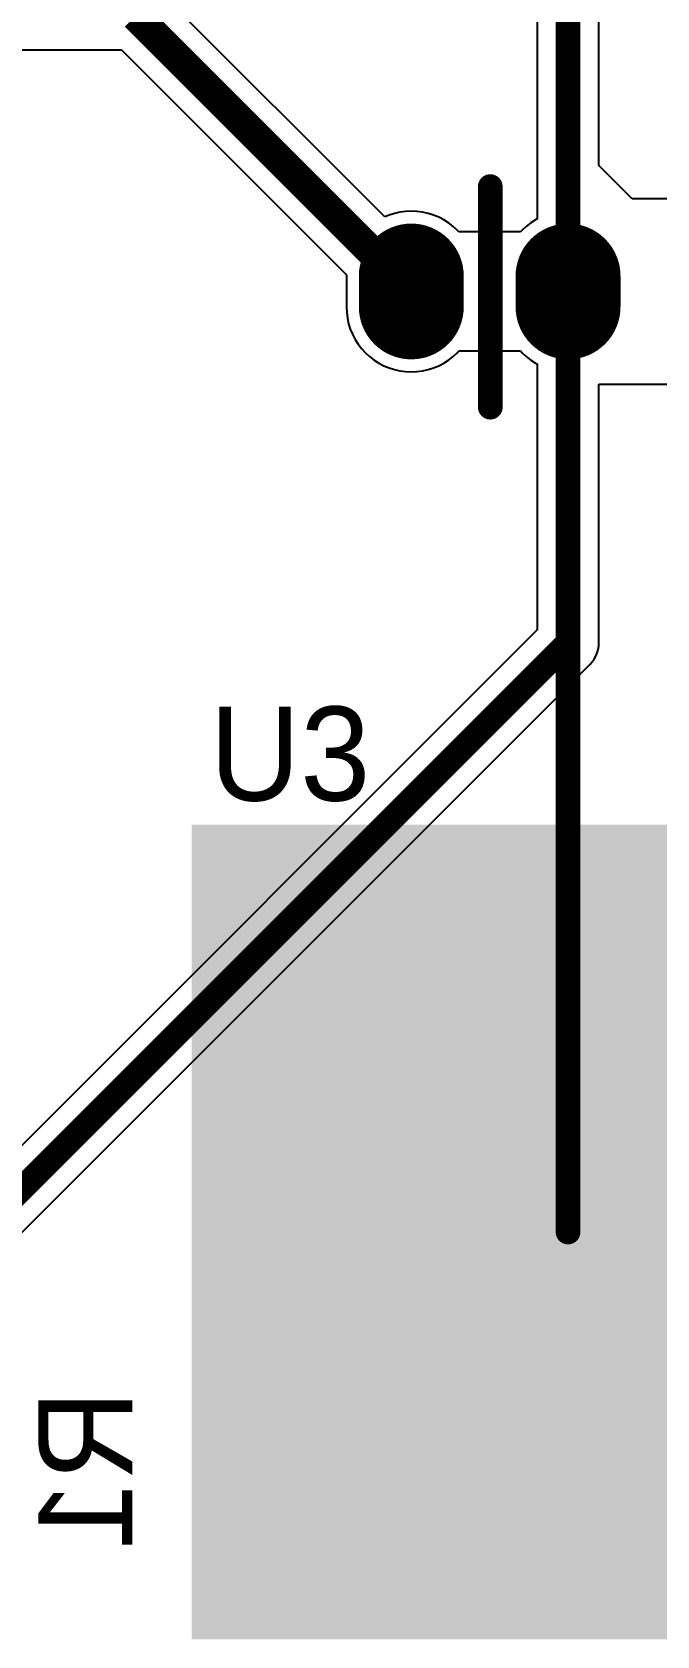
# Model space of a CAD drawing. Header units: millimetres. Extents: x 40 to 140, y 50 to 127.
# Drawn here: x 92.93 to 103.05, y 74.59 to 100.58 of the extents above; entities that cross this region are included whole.
import ezdxf

# ---------------------------------------------------------------- set-up
doc = ezdxf.new("R2010")
doc.units = ezdxf.units.MM
for name, color, linetype in [('BottomLayer', 5, 'Continuous'), ('BottomOverlay', 54, 'Continuous'), ('BottomSolder', 6, 'Continuous'), ('TopLayer', 1, 'Continuous'), ('TopOverlay', 2, 'Continuous'), ('TopPaste', 8, 'Continuous'), ('TopSolder', 216, 'Continuous')]:
    doc.layers.add(name, color=color, linetype=linetype)

msp = doc.modelspace()

# ---------------------------------------------------------------- linework, layer by layer
at = {"layer": 'BottomLayer'}
for p, q in [((101.109, 110.575), (101.109, 97.548)), ((102.111, 98.414), (102.111, 110.575)), ((98.64, 97.584), (94.995, 101.23)), ((85.077, 100.289), (94.377, 100.289)), ((94.377, 100.289), (98.02, 96.646)), ((102.65, 97.875), (102.111, 98.414)), ((103.9, 97.875), (102.65, 97.875)), ((102.65, 97.875), (102.65, 97.875)), ((102.65, 97.875), (102.65, 97.875)), ((98.711, 97.613), (98.64, 97.584)), ((98.798, 97.64), (98.711, 97.613)), ((98.887, 97.66), (98.798, 97.64)), ((98.978, 97.672), (98.887, 97.66)), ((99.07, 97.676), (98.978, 97.672)), ((99.162, 97.672), (99.07, 97.676)), ((99.253, 97.66), (99.162, 97.672)), ((99.342, 97.64), (99.253, 97.66)), ((99.429, 97.613), (99.342, 97.64)), ((99.514, 97.578), (99.429, 97.613)), ((99.595, 97.535), (99.514, 97.578)), ((99.673, 97.486), (99.595, 97.535)), ((99.746, 97.43), (99.673, 97.486)), ((101.007, 97.486), (100.934, 97.43)), ((101.085, 97.535), (101.007, 97.486)), ((101.109, 97.548), (101.085, 97.535)), ((99.813, 97.368), (99.746, 97.43)), ((99.84, 97.339), (99.813, 97.368)), ((100.84, 97.339), (99.84, 97.339)), ((100.867, 97.368), (100.84, 97.339)), ((100.934, 97.43), (100.867, 97.368)), ((98.02, 96.646), (98.019, 96.625)), ((98.019, 96.625), (98.019, 96.125)), ((98.019, 96.125), (98.023, 96.033)), ((98.023, 96.033), (98.035, 95.942)), ((98.035, 95.942), (98.055, 95.853)), ((98.055, 95.853), (98.082, 95.766)), ((98.082, 95.766), (98.117, 95.681)), ((98.117, 95.681), (98.16, 95.599)), ((98.16, 95.599), (98.209, 95.522)), ((98.209, 95.522), (98.265, 95.449)), ((98.265, 95.449), (98.327, 95.382)), ((98.327, 95.382), (98.394, 95.32)), ((99.746, 95.32), (99.813, 95.382)), ((99.813, 95.382), (99.84, 95.411)), ((99.84, 95.411), (100.84, 95.411)), ((100.84, 95.411), (100.867, 95.382)), ((100.867, 95.382), (100.934, 95.32)), ((98.394, 95.32), (98.467, 95.264)), ((98.467, 95.264), (98.545, 95.215)), ((98.545, 95.215), (98.626, 95.172)), ((98.626, 95.172), (98.711, 95.137)), ((98.711, 95.137), (98.798, 95.11)), ((99.342, 95.11), (99.429, 95.137)), ((99.429, 95.137), (99.514, 95.172)), ((99.514, 95.172), (99.595, 95.215)), ((99.595, 95.215), (99.673, 95.264)), ((99.673, 95.264), (99.746, 95.32)), ((100.934, 95.32), (101.007, 95.264)), ((101.007, 95.264), (101.085, 95.215)), ((101.085, 95.215), (101.109, 95.202)), ((101.109, 95.202), (101.109, 90.892)), ((98.798, 95.11), (98.887, 95.09)), ((98.887, 95.09), (98.978, 95.078)), ((98.978, 95.078), (99.07, 95.074)), ((99.07, 95.074), (99.162, 95.078)), ((99.162, 95.078), (99.253, 95.09)), ((99.253, 95.09), (99.342, 95.11)), ((102.111, 90.685), (102.111, 94.875)), ((102.111, 94.875), (102.65, 94.875)), ((102.65, 94.875), (102.65, 94.875)), ((102.65, 94.875), (102.65, 94.875)), ((102.65, 94.875), (102.65, 94.875)), ((102.65, 94.875), (102.65, 94.875)), ((102.65, 94.875), (103.9, 94.875)), ((101.109, 90.892), (91.918, 81.701)), ((102.034, 90.419), (102.061, 90.468)), ((102.061, 90.468), (102.083, 90.52)), ((102.083, 90.52), (102.098, 90.574)), ((102.083, 90.52), (102.083, 90.52)), ((102.083, 90.52), (102.083, 90.52)), ((102.083, 90.52), (102.083, 90.52)), ((102.098, 90.574), (102.108, 90.629)), ((102.108, 90.629), (102.111, 90.685)), ((92.479, 80.846), (101.964, 90.331)), ((101.964, 90.331), (102.002, 90.373)), ((102.002, 90.373), (102.034, 90.419))]:
    msp.add_line(p, q, dxfattribs=at)
for points, const_width in [([(101.61, 96.375), (101.61, 111.065)], 0.4), ([(94.605, 100.84), (99.07, 96.375)], 0.5), ([(100.35, 94.5), (100.35, 98.075)], 0.4), ([(99.07, 96.625), (99.07, 96.125)], 1.5), ([(101.61, 96.625), (101.61, 96.125)], 1.5), ([(101.61, 90.685), (101.61, 96.375)], 0.4), ([(92.125, 81.2), (101.61, 90.685)], 0.4)]:
    msp.add_lwpolyline(points, dxfattribs=dict(at, const_width=const_width))
for points, const_width in [([(100.25, 98.075, 1), (100.45, 98.075, 1)], 0.2), ([(98.695, 96.625, 1), (99.445, 96.625, 1)], 0.75), ([(101.235, 96.625, 1), (101.985, 96.625, 1)], 0.75), ([(98.695, 96.125, 1), (99.445, 96.125, 1)], 0.75), ([(101.235, 96.125, 1), (101.985, 96.125, 1)], 0.75), ([(98.945, 96.375, 1), (99.195, 96.375, 1)], 0.25), ([(101.51, 96.375, 1), (101.71, 96.375, 1)], 0.2), ([(101.51, 96.375, 1), (101.71, 96.375, 1)], 0.2), ([(100.25, 94.5, 1), (100.45, 94.5, 1)], 0.2), ([(101.51, 90.685, 1), (101.71, 90.685, 1)], 0.2), ([(101.51, 90.685, 1), (101.71, 90.685, 1)], 0.2)]:
    msp.add_lwpolyline(points, format="xyb", close=True, dxfattribs=dict(at, const_width=const_width))
at = {"layer": 'BottomSolder', "const_width": 1.7}
for points in [[(99.07, 96.625), (99.07, 96.125)], [(101.61, 96.625), (101.61, 96.125)]]:
    msp.add_lwpolyline(points, dxfattribs=at)
at = {"layer": 'BottomSolder', "const_width": 0.85}
for points in [[(98.645, 96.625, 1), (99.495, 96.625, 1)], [(101.185, 96.625, 1), (102.035, 96.625, 1)], [(98.645, 96.125, 1), (99.495, 96.125, 1)], [(101.185, 96.125, 1), (102.035, 96.125, 1)]]:
    msp.add_lwpolyline(points, format="xyb", close=True, dxfattribs=at)
at = {"layer": 'TopLayer'}
for points, const_width in [([(99.07, 96.625), (99.07, 96.125)], 1.5), ([(101.61, 96.625), (101.61, 96.125)], 1.5), ([(101.61, 81.135), (101.61, 96.375)], 0.4)]:
    msp.add_lwpolyline(points, dxfattribs=dict(at, const_width=const_width))
for points, const_width in [([(98.695, 96.625, 1), (99.445, 96.625, 1)], 0.75), ([(101.235, 96.625, 1), (101.985, 96.625, 1)], 0.75), ([(98.695, 96.125, 1), (99.445, 96.125, 1)], 0.75), ([(101.235, 96.125, 1), (101.985, 96.125, 1)], 0.75), ([(101.51, 96.375, 1), (101.71, 96.375, 1)], 0.2), ([(101.51, 81.135, 1), (101.71, 81.135, 1)], 0.2)]:
    msp.add_lwpolyline(points, format="xyb", close=True, dxfattribs=dict(at, const_width=const_width))
msp.add_solid([(107.61, 74.635), (107.61, 87.635), (95.61, 74.635), (95.61, 87.635)], dxfattribs=at)
at = {"layer": 'TopPaste'}
msp.add_solid([(107.61, 74.635), (107.61, 87.635), (95.61, 74.635), (95.61, 87.635)], dxfattribs=at)
at = {"layer": 'TopSolder', "const_width": 1.7}
for points in [[(99.07, 96.625), (99.07, 96.125)], [(101.61, 96.625), (101.61, 96.125)]]:
    msp.add_lwpolyline(points, dxfattribs=at)
at = {"layer": 'TopSolder', "const_width": 0.85}
for points in [[(98.645, 96.625, 1), (99.495, 96.625, 1)], [(101.185, 96.625, 1), (102.035, 96.625, 1)], [(98.645, 96.125, 1), (99.495, 96.125, 1)], [(101.185, 96.125, 1), (102.035, 96.125, 1)]]:
    msp.add_lwpolyline(points, format="xyb", close=True, dxfattribs=at)
at = {"layer": 'TopSolder'}
msp.add_solid([(107.71, 74.535), (107.71, 87.735), (95.51, 74.535), (95.51, 87.735)], dxfattribs=at)

# ---------------------------------------------------------------- texts
at = {"layer": 'BottomOverlay', "text_generation_flag": 2}
msp.add_text('R1', height=1.524, rotation=90, dxfattribs=at).set_placement((94.55, 78.575))
at = {"layer": 'TopOverlay'}
msp.add_text('U3', height=1.524, rotation=360, dxfattribs=at).set_placement((95.8, 88.125))

doc.saveas('drawing.dxf')
